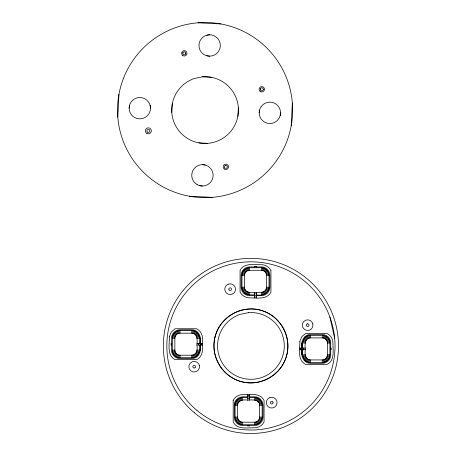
<?xml version="1.0" encoding="UTF-8"?>
<svg xmlns="http://www.w3.org/2000/svg" width="456" height="456" viewBox="0 0 456 456"><rect width="100%" height="100%" fill="white"/><g stroke="black" fill="none" stroke-linecap="round" stroke-linejoin="round"><path stroke-width="0.68" d="M196.901 345.032C197.437 340.871 197.784 333.193 191.725 333.176L180.046 333.176C177.253 333.074 174.768 335.565 174.87 338.358L174.87 350.031C174.768 352.824 177.253 355.315 180.046 355.207L191.725 355.207C196.912 355.338 197.779 348.886 196.901 345.032L202.475 345.032M198.428 345.032L198.428 343.351M200.264 343.351C201.677 337.548 198.742 329.665 191.856 329.813L179.915 329.813C175.423 329.728 171.422 333.729 171.507 338.221L171.507 350.162C171.422 354.66 175.423 358.655 179.915 358.57L191.856 358.57C198.742 358.718 201.677 350.841 200.264 345.032M247.779 400.174C251.94 399.638 259.624 399.285 259.641 405.35L259.641 417.023C259.743 419.816 257.252 422.307 254.459 422.205L242.786 422.205C239.993 422.307 237.502 419.816 237.61 417.023L237.61 405.35C237.479 400.163 243.926 399.291 247.779 400.174L247.785 394.6M249.46 400.174L249.466 394.6M254.659 292.307C258.82 292.843 266.498 293.197 266.515 287.132L266.515 275.458C266.617 272.665 264.127 270.174 261.334 270.277L249.66 270.277C246.867 270.174 244.376 272.665 244.484 275.458L244.484 287.132C244.353 292.319 250.806 293.191 254.659 292.307L254.659 297.882M256.34 297.882L256.34 292.307M299.763 348.076L301.975 348.076C300.561 342.268 303.497 334.39 310.382 334.539L322.324 334.539C326.821 334.453 330.817 338.449 330.731 342.946L330.731 354.888C330.817 359.379 326.821 363.381 322.324 363.295L310.382 363.295C303.497 363.443 300.561 355.56 301.975 349.758M303.81 349.758L303.81 348.076M305.338 349.758C304.807 345.597 304.448 337.919 310.513 337.902L322.192 337.902C324.985 337.793 327.476 340.284 327.368 343.077L327.368 354.751C327.476 357.544 324.985 360.035 322.192 359.932L310.513 359.932C305.332 360.058 304.46 353.611 305.338 349.758L299.763 349.758M199.426 343.351C200.731 338.021 198.286 330.509 191.822 330.657L179.949 330.657C175.879 330.566 172.26 334.185 172.345 338.255L172.345 350.128C172.26 354.198 175.879 357.817 179.949 357.732L180.046 355.207M191.725 333.176L191.822 330.657M247.785 397.649C242.455 396.338 234.937 398.789 235.085 405.253L235.085 417.126C234.994 421.196 238.619 424.815 242.689 424.724L242.786 422.205M256.34 294.832C261.67 296.143 269.183 293.692 269.034 287.229L269.034 275.356C269.125 271.286 265.506 267.666 261.436 267.757L249.563 267.757C245.493 267.666 241.868 271.286 241.959 275.356L241.959 287.229C241.868 291.298 245.493 294.924 249.563 294.832L249.66 292.307M254.459 400.174L254.562 397.649C258.632 397.558 262.251 401.183 262.16 405.253L262.16 417.126C262.251 421.196 258.632 424.815 254.562 424.724L242.689 424.724M261.334 270.277L261.436 267.757M302.812 349.758C301.507 355.087 303.952 362.6 310.416 362.452L310.513 359.932M322.192 337.902L322.289 335.377C326.359 335.291 329.979 338.911 329.893 342.98L329.893 354.853C329.979 358.923 326.359 362.543 322.289 362.452L310.416 362.452M117.796 117.158L118.942 94.329M291.207 125.822A87.563 87.563 0 0 0 175.645 27.605A87.563 87.563 0 0 0 148.371 176.797A87.563 87.563 0 0 0 291.207 125.822L292.353 102.993M171.792 112.472L172.305 103.78M237.844 116.377L238.357 107.679M179.949 357.732L191.822 357.732C198.286 357.88 200.731 350.362 199.42 345.032M302.818 348.076C301.507 342.747 303.952 335.228 310.416 335.377L322.289 335.377M129.133 108.18L129.498 105.416M260.308 89.308L260.359 88.92M259.185 112.831L259.549 110.067M263.26 89.695L263.311 89.308A1.499 1.499 0 0 0 261.06 88.008A1.499 1.499 0 0 0 261.06 90.607A1.499 1.499 0 0 0 263.311 89.308M280.178 115.596A10.676 10.676 0 0 0 267.096 102.514A10.676 10.676 0 0 0 262.314 120.384A10.676 10.676 0 0 0 280.178 115.596L280.543 112.831M178.729 357.635L179.128 355.133M192.643 333.25L193.036 330.754M248.343 294.736L248.742 292.239M262.257 270.351L262.65 267.854M241.469 424.627L241.868 422.131M255.383 400.243L255.776 397.746M309.202 362.355L309.595 359.858M323.11 337.976L323.509 335.473M182.81 53.175L182.902 52.793M185.706 53.882L185.803 53.5A1.505 1.505 0 0 0 183.7 51.961A1.505 1.505 0 0 0 183.415 54.555A1.505 1.505 0 0 0 185.803 53.5M177.578 357.356L178.359 354.95M193.412 333.433L194.193 331.027M247.192 294.456L247.973 292.051M263.021 270.533L263.807 268.128M240.318 424.354L241.099 421.942M256.147 400.431L256.933 398.025M308.045 362.081L308.826 359.676M323.88 338.158L324.661 335.753M176.483 356.905L177.629 354.648M194.142 333.735L195.288 331.483M246.092 294.006L247.243 291.749M263.756 270.841L264.902 268.584M239.218 423.898L240.369 421.64M256.876 400.733L258.028 398.476M306.951 361.625L308.096 359.374M324.609 338.46L325.755 336.209M175.469 356.284L176.956 354.238M194.815 334.151L196.302 332.105M245.083 293.385L246.571 291.338M264.429 271.252L265.916 269.205M238.209 423.276L239.696 421.23M257.555 401.143L259.042 399.097M305.936 361.004L307.424 358.957M325.282 338.871L326.77 336.824M174.568 355.509L176.358 353.725M195.413 334.664L197.203 332.874M244.177 292.615L245.966 290.825M265.027 271.765L266.817 269.975M237.302 422.507L239.092 420.717M258.153 401.656L259.943 399.866M305.035 360.234L306.825 358.445M325.886 339.384L327.67 337.6M265.54 272.363L267.586 270.875M243.407 291.709L245.453 290.221M195.926 335.263L197.972 333.775M173.793 354.608L175.845 353.121M326.399 339.988L328.445 338.5M304.266 359.334L306.312 357.846M258.666 402.26L260.712 400.773M236.533 421.606L238.579 420.118M265.951 273.041L268.208 271.89M242.786 290.7L245.043 289.549M196.342 335.935L198.594 334.789M173.177 353.599L175.429 352.448M326.809 340.66L329.061 339.509M303.645 358.319L305.896 357.173M259.076 402.933L261.334 401.782M235.912 420.592L238.169 419.44M266.258 273.771L268.664 272.984M242.335 289.6L244.741 288.819M196.644 336.665L199.05 335.884M172.721 352.499L175.127 351.718M327.112 341.39L329.517 340.609M303.189 357.225L305.594 356.444M259.378 403.663L261.79 402.882M235.461 419.497L237.867 418.711M225.35 165.397A1.499 1.499 0 0 1 227.316 167.09A1.499 1.499 0 0 1 224.865 167.95A1.499 1.499 0 0 1 225.35 165.397L225.731 165.317M202.675 76.79L194.142 78.546A33.368 33.368 0 0 0 181.117 133.306A33.368 33.368 0 0 0 236.254 121.969A33.368 33.368 0 0 0 202.675 76.79L211.373 77.303M266.441 274.535L268.937 274.141M242.056 288.448L244.553 288.049M196.827 337.434L199.329 337.041M172.442 351.348L174.944 350.949M327.294 342.16L329.796 341.761M302.909 356.068L305.412 355.674M259.567 404.432L262.063 404.033M235.182 418.34L237.679 417.947M206.876 35.158A10.676 10.676 0 0 1 219.957 48.239A10.676 10.676 0 0 1 202.093 53.021A10.676 10.676 0 0 1 206.876 35.158L209.64 34.793M261.47 295.67C265.962 295.756 269.963 291.76 269.878 287.263L269.878 275.321C269.963 270.83 265.962 266.828 261.47 266.914L249.529 266.914C245.032 266.828 241.036 270.83 241.121 275.321L241.121 287.263C241.036 291.76 245.032 295.756 249.529 295.67L261.47 295.67L256.34 295.67M266.515 275.458L269.034 275.356M241.959 287.229L244.484 287.132M196.901 338.358L199.42 338.255M327.368 343.077L329.893 342.98M172.345 350.128L174.87 350.031M302.818 354.853L305.338 354.751M259.641 405.35L262.16 405.253M235.085 417.126L237.61 417.023M254.659 293.835L256.34 293.835M249.563 294.832L254.659 294.832M254.659 297.016L256.34 297.016M171.507 343.351L171.085 343.351L171.085 345.032L171.507 345.032M196.901 343.351L202.475 343.351M301.975 348.076L305.338 348.076M330.731 348.076L331.153 348.076L331.153 349.758L330.731 349.758M247.785 395.466L249.466 395.466M249.466 397.649L254.562 397.649M247.785 398.647L249.466 398.647M241.959 275.356L244.484 275.458M266.515 287.132L269.034 287.229M302.818 342.98L305.338 343.077M172.345 338.255L174.87 338.358M327.368 354.751L329.893 354.853M196.901 350.031L199.42 350.128M235.085 405.253L237.61 405.35M259.641 417.023L262.16 417.126M197.995 22.8L220.824 23.94M189.325 196.211L212.16 197.351M198.776 142.848L207.474 143.361M206.876 55.786L209.64 56.151M202.435 164.662L205.2 165.026M199.671 185.655L202.435 186.019M242.056 274.141L244.553 274.535M266.441 288.049L268.937 288.448M302.909 341.761L305.412 342.16M327.294 355.674L329.796 356.068M172.442 337.041L174.944 337.434M196.827 350.949L199.329 351.348M235.182 404.033L237.679 404.432M259.567 417.947L262.063 418.34M242.335 272.984L244.741 273.771M266.258 288.819L268.664 289.6M303.189 340.609L305.594 341.39M327.112 356.444L329.517 357.225M172.721 335.884L175.127 336.665M196.644 351.718L199.05 352.499M235.461 402.882L237.867 403.663M259.378 418.711L261.79 419.497M242.786 271.89L245.043 273.041M265.951 289.549L268.208 290.7M303.645 339.509L305.896 340.66M326.809 357.173L329.061 358.319M173.177 334.789L175.429 335.935M196.342 352.448L198.594 353.599M235.912 401.782L238.169 402.933M259.076 419.44L261.334 420.592M243.407 270.875L245.453 272.363M265.54 290.221L267.586 291.709M304.266 338.5L306.312 339.988M326.399 357.846L328.445 359.334M173.793 333.775L175.845 335.263M195.926 353.121L197.972 354.608M236.533 400.773L238.579 402.26M258.666 420.118L260.712 421.606M244.177 269.975L245.966 271.765M265.027 290.825L266.817 292.615M305.035 337.6L306.825 339.384M325.886 358.445L327.67 360.234M174.568 332.874L176.358 334.664M195.413 353.725L197.203 355.509M237.302 399.866L239.092 401.656M258.153 420.717L259.943 422.507M325.282 358.957L326.77 361.004M305.936 336.824L307.424 338.871M264.429 291.338L265.916 293.385M245.083 269.205L246.571 271.252M257.555 421.23L259.042 423.276M238.209 399.097L239.696 401.143M194.815 354.238L196.302 356.284M175.469 332.105L176.956 334.151M324.609 359.374L325.755 361.625M306.951 336.209L308.096 338.46M263.756 291.749L264.902 294.006M246.092 268.584L247.243 270.841M256.876 421.64L258.028 423.898M239.218 398.476L240.369 400.733M194.142 354.648L195.288 356.905M176.483 331.483L177.629 333.735M323.88 359.676L324.661 362.081M308.045 335.753L308.826 338.158M263.021 292.051L263.807 294.456M247.192 268.128L247.973 270.533M256.147 421.942L256.933 424.354M240.318 398.025L241.099 400.431M193.412 354.95L194.193 357.356M177.578 331.027L178.359 333.433M329.893 317.017L334.681 338.443M323.11 359.858L323.509 362.355M309.202 335.473L309.595 337.976M262.257 292.239L262.65 294.736M248.343 267.854L248.742 270.351M255.383 422.131L255.776 424.627M241.469 397.746L241.868 400.243M192.643 355.133L193.036 357.635M178.729 330.754L179.128 333.25M150.127 105.416L150.491 108.18A10.676 10.676 0 0 1 134.474 117.426A10.676 10.676 0 0 1 134.474 98.929A10.676 10.676 0 0 1 150.491 108.18M322.192 359.932L322.289 362.452M310.416 335.377L310.513 337.902M261.334 292.307L261.436 294.832M249.563 267.757L249.66 270.277M254.459 422.205L254.562 424.724M242.689 397.649L242.786 400.174M191.725 355.207L191.822 357.732M179.949 330.657L180.046 333.176M301.975 342.946L301.975 354.888M300.635 348.076L300.635 349.758M256.34 266.914L256.34 266.498L254.659 266.498L254.659 266.914M249.466 425.568L249.466 425.984L247.785 425.984L247.785 425.568M201.609 343.351L201.609 345.032M200.264 338.221L200.264 350.162M233.187 400.397L233.187 421.982C237.109 429.974 247.665 427.671 254.682 427.774C258.569 427.762 262.297 425.442 264.058 421.982L264.058 400.397C260.142 392.405 249.58 394.702 242.569 394.6C238.676 394.611 234.948 396.931 233.187 400.397M270.932 270.499L270.932 292.085C267.016 300.077 256.454 297.779 249.443 297.882C245.55 297.871 241.822 295.551 240.061 292.085L240.061 270.499C243.983 262.508 254.539 264.811 261.556 264.708C265.443 264.719 269.171 267.039 270.932 270.499M169.421 336.562C169.564 344.023 166.639 355.321 175.093 359.63L196.678 359.63C204.67 355.708 202.367 345.146 202.475 338.135C202.464 334.248 200.144 330.514 196.678 328.759L175.093 328.759L171.319 331.979L169.421 336.562M234.35 403.902L234.247 417.154C234.162 421.652 238.157 425.653 242.655 425.568L254.59 425.568C259.088 425.653 263.083 421.652 263.004 417.154L263.004 405.219C263.083 400.721 259.088 396.726 254.59 396.811L242.655 396.811C238.636 396.76 234.925 399.923 234.35 403.902M299.888 341.282C300.031 348.743 297.107 360.046 305.56 364.355L327.146 364.355C335.137 360.434 332.834 349.872 332.943 342.861C332.931 338.968 330.611 335.24 327.146 333.478L305.56 333.478L301.786 336.699L299.888 341.282M215.032 336.967C210.119 356.153 222.727 377.146 241.971 381.82C261.151 386.734 282.15 374.119 286.818 354.876C291.732 335.696 279.123 314.703 259.88 310.029C240.7 305.115 219.701 317.729 215.032 336.967M228.365 284.162L227.122 284.795A5.341 5.341 0 0 0 225.127 290.985L225.766 292.222A5.341 5.341 0 0 0 231.95 294.217L233.193 293.578A5.341 5.341 0 0 0 235.478 288.756L235.188 287.394A5.341 5.341 0 0 0 228.365 284.162M194.946 367.792L194.638 367.952A1.334 1.334 0 0 1 192.934 367.143A1.334 1.334 0 0 1 193.743 365.433L194.079 365.364A1.334 1.334 0 0 1 194.946 367.792M307.213 323.897L306.905 324.056A1.334 1.334 0 0 0 307.772 326.485L308.108 326.41A1.334 1.334 0 0 0 308.917 324.706A1.334 1.334 0 0 0 307.213 323.897M269.901 397.632L268.658 398.265A5.341 5.341 0 0 0 266.372 403.093L266.663 404.455A5.341 5.341 0 0 0 273.486 407.687L274.729 407.054A5.341 5.341 0 0 0 276.724 400.864L276.085 399.627A5.341 5.341 0 0 0 269.901 397.632M248.526 312.639L239.993 314.395A33.368 33.368 0 0 0 226.968 369.155A33.368 33.368 0 0 0 282.104 357.817A33.368 33.368 0 0 0 248.526 312.639M229.066 289.953L228.901 289.645A1.334 1.334 0 0 1 229.699 287.935A1.334 1.334 0 0 1 231.409 288.728L231.488 289.07A1.334 1.334 0 0 1 229.066 289.953M272.956 402.209L272.796 401.901A1.339 1.339 0 0 0 270.362 402.768L270.431 403.11A1.339 1.339 0 0 0 272.146 403.919A1.339 1.339 0 0 0 272.956 402.209M312.873 323.988L312.394 322.683A5.341 5.341 0 0 0 302.448 326.319L302.932 327.63A5.341 5.341 0 0 0 312.873 323.988M199.397 365.53L198.919 364.219A5.341 5.341 0 0 0 188.978 367.855L189.457 369.166A5.341 5.341 0 0 0 199.397 365.53M196.992 410.44A84.092 84.092 0 0 0 333.769 360.377A84.092 84.092 0 0 0 222.021 266.954A84.092 84.092 0 0 0 196.992 410.44M225.224 372.535A36.993 36.993 0 0 0 286.818 354.876A36.993 36.993 0 0 0 240.734 310.359A36.993 36.993 0 0 0 225.224 372.535M194.222 412.646A87.563 87.563 0 0 0 337.058 361.671A87.563 87.563 0 0 0 221.496 263.454A87.563 87.563 0 0 0 194.222 412.646M182.651 55.438A2.668 2.668 0 0 0 186.949 53.722A2.668 2.668 0 0 0 183.318 50.861A2.668 2.668 0 0 0 182.651 55.438M224.329 169.011A2.668 2.668 0 0 0 228.502 167.027A2.668 2.668 0 0 0 224.7 164.399A2.668 2.668 0 0 0 224.329 169.011M146.832 133.46A3.021 3.021 0 0 0 151.358 130.844A3.021 3.021 0 0 0 146.832 128.227A3.021 3.021 0 0 0 146.832 133.46M197.095 184.589A10.676 10.676 0 0 0 213.117 175.338A10.676 10.676 0 0 0 197.095 166.092A10.676 10.676 0 0 0 197.095 184.589M260.199 91.434A2.668 2.668 0 0 0 264.457 89.638A2.668 2.668 0 0 0 260.775 86.845A2.668 2.668 0 0 0 260.199 91.434M147.59 132.143A1.499 1.499 0 0 0 149.842 130.844A1.499 1.499 0 0 0 147.59 129.544A1.499 1.499 0 0 0 147.59 132.143"/></g></svg>
